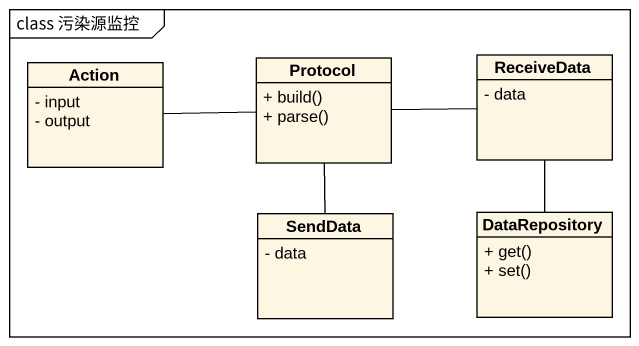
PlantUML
@startuml
mainframe class 污染源监控
hide circle
hide empty members
skinparam classAttributeIconSize 0
class "Action" as Action_ {
  - input
  - output
}
class "Protocol" as Protocol_ {
  + build()
  + parse()
}
class ReceiveData {
  - data
}
class SendData {
  - data
}
class DataRepository {
  + get()
  + set()
}
Action_ -right- Protocol_
Protocol_ -right- ReceiveData
Protocol_ -- SendData
ReceiveData -- DataRepository
@enduml
